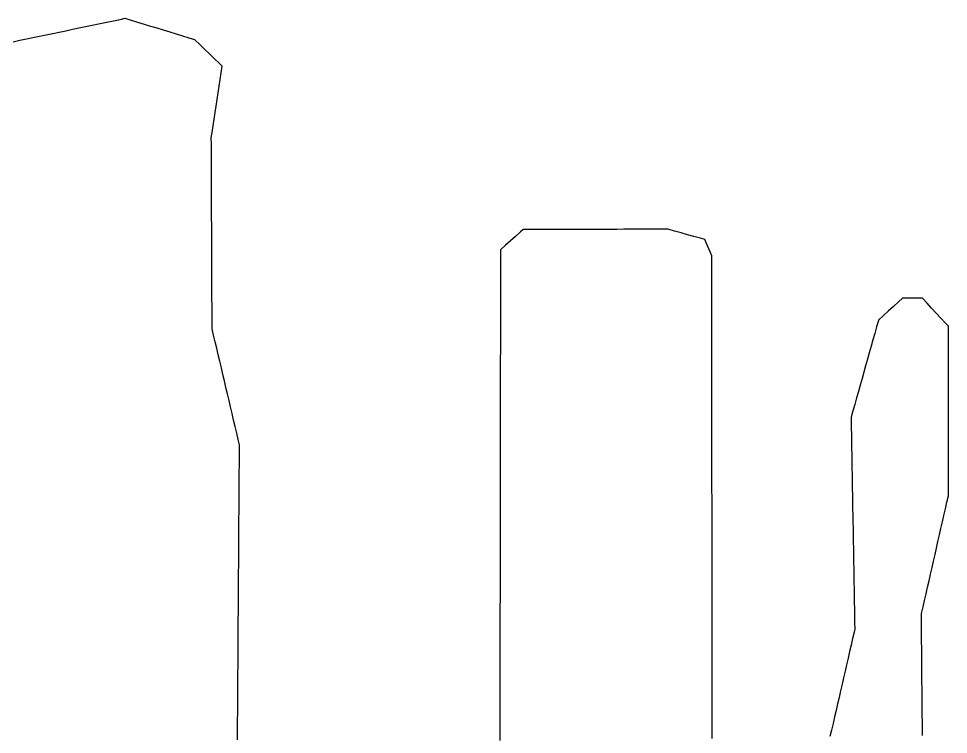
# Model space of a CAD drawing. Header units: millimetres. Extents: x 257 to 2289, y 96 to 1983.
# Drawn here: x 1135 to 1273.5, y 1787.3 to 1894.1 of the extents above; entities that cross this region are included whole.
import ezdxf

# ---------------------------------------------------------------- set-up
doc = ezdxf.new("R2010")
doc.units = ezdxf.units.MM
doc.layers.add('ALL_ISLANDS', color=7, linetype='Continuous')
doc.layers.add('OUTLINE_ISLAND_01', color=7, linetype='Continuous')

msp = doc.modelspace()

# ---------------------------------------------------------------- linework, layer by layer
at = {"layer": 'ALL_ISLANDS'}
for points in [[(1167.5878, 1786.4949), (1167.5945, 1787.4949), (1167.6012, 1788.4949), (1167.6079, 1789.4949), (1167.6146, 1790.4948), (1167.6213, 1791.4948), (1167.6281, 1792.4948), (1167.6348, 1793.4948), (1167.6415, 1794.4947), (1167.6482, 1795.4947), (1167.6549, 1796.4947), (1167.6616, 1797.4947), (1167.6683, 1798.4947), (1167.675, 1799.4946), (1167.6818, 1800.4946), (1167.6885, 1801.4946), (1167.6952, 1802.4946), (1167.7019, 1803.4945), (1167.7086, 1804.4945), (1167.7153, 1805.4945), (1167.722, 1806.4945), (1167.7288, 1807.4945), (1167.7355, 1808.4944), (1167.7422, 1809.4944), (1167.7489, 1810.4944), (1167.7556, 1811.4944), (1167.7623, 1812.4943), (1167.769, 1813.4943), (1167.7757, 1814.4943), (1167.7825, 1815.4943), (1167.7892, 1816.4943), (1167.7959, 1817.4942), (1167.8026, 1818.4942), (1167.8093, 1819.4942), (1167.816, 1820.4942), (1167.8227, 1821.4941), (1167.8294, 1822.4941), (1167.8362, 1823.4941), (1167.8429, 1824.4941), (1167.8496, 1825.494), (1167.8563, 1826.494), (1167.863, 1827.494), (1167.8697, 1828.494), (1167.8764, 1829.494), (1167.8831, 1830.4939), (1167.6984, 1831.2785), (1167.4693, 1832.2519), (1167.2401, 1833.2253), (1167.0109, 1834.1987), (1166.7818, 1835.1721), (1166.5526, 1836.1455), (1166.3234, 1837.1189), (1166.0943, 1838.0923), (1165.8651, 1839.0656), (1165.6359, 1840.039), (1165.4067, 1841.0124), (1165.1776, 1841.9858), (1164.9484, 1842.9592), (1164.7192, 1843.9326), (1164.4901, 1844.906), (1164.2609, 1845.8794), (1164.0317, 1846.8527), (1163.8026, 1847.8261), (1163.8006, 1848.314), (1163.7965, 1849.314), (1163.7924, 1850.314), (1163.7883, 1851.314), (1163.7842, 1852.314), (1163.7802, 1853.314), (1163.7761, 1854.314), (1163.772, 1855.314), (1163.7679, 1856.314), (1163.7638, 1857.314), (1163.7597, 1858.314), (1163.7556, 1859.3139), (1163.7515, 1860.3139), (1163.7475, 1861.3139), (1163.7434, 1862.3139), (1163.7393, 1863.3139), (1163.7352, 1864.3139), (1163.7311, 1865.3139), (1163.727, 1866.3139), (1163.7229, 1867.3139), (1163.7189, 1868.3139), (1163.7148, 1869.3139), (1163.7107, 1870.3139), (1163.7066, 1871.3138), (1163.7025, 1872.3138), (1163.6984, 1873.3138), (1163.6943, 1874.3138), (1163.6903, 1875.3138), (1163.6862, 1876.3138), (1163.8026, 1877.0755), (1163.9538, 1878.064), (1164.1049, 1879.0525), (1164.2561, 1880.041), (1164.4072, 1881.0295), (1164.5583, 1882.018), (1164.7095, 1883.0066), (1164.8606, 1883.9951), (1165.0118, 1884.9836), (1165.1629, 1885.9721), (1165.3141, 1886.9606), (1164.838, 1887.4228), (1164.1206, 1888.1194), (1163.4031, 1888.816), (1162.6857, 1889.5126), (1161.9682, 1890.2092), (1161.2508, 1890.9059), (1160.4074, 1891.1619), (1159.4505, 1891.4523), (1158.4936, 1891.7428), (1157.5367, 1892.0333), (1156.5798, 1892.3237), (1155.6229, 1892.6142), (1154.6661, 1892.9047), (1153.7092, 1893.1951), (1152.7523, 1893.4856), (1151.7954, 1893.7761), (1150.8385, 1894.0665), (1150.8077, 1894.0601), (1149.8289, 1893.8548), (1148.8502, 1893.6495), (1147.8715, 1893.4443), (1146.8928, 1893.239), (1145.9141, 1893.0337), (1144.9354, 1892.8285), (1143.9567, 1892.6232), (1142.978, 1892.4179), (1141.9993, 1892.2127), (1141.0206, 1892.0074), (1140.0419, 1891.8021), (1139.0632, 1891.5969), (1138.0845, 1891.3916), (1137.1058, 1891.1863), (1136.1271, 1890.9811), (1135.1484, 1890.7758), (1134.1696, 1890.5705)], [(1238.3517, 1786.7043), (1238.3505, 1787.7043), (1238.3493, 1788.7043), (1238.3481, 1789.7043), (1238.3469, 1790.7043), (1238.3456, 1791.7043), (1238.3444, 1792.7043), (1238.3432, 1793.7043), (1238.342, 1794.7043), (1238.3407, 1795.7043), (1238.3395, 1796.7043), (1238.3383, 1797.7043), (1238.3371, 1798.7043), (1238.3358, 1799.7043), (1238.3346, 1800.7043), (1238.3334, 1801.7043), (1238.3322, 1802.7043), (1238.331, 1803.7043), (1238.3297, 1804.7043), (1238.3285, 1805.7043), (1238.3273, 1806.7043), (1238.3261, 1807.7042), (1238.3248, 1808.7042), (1238.3236, 1809.7042), (1238.3224, 1810.7042), (1238.3212, 1811.7042), (1238.3199, 1812.7042), (1238.3187, 1813.7042), (1238.3175, 1814.7042), (1238.3163, 1815.7042), (1238.3151, 1816.7042), (1238.3138, 1817.7042), (1238.3126, 1818.7042), (1238.3114, 1819.7042), (1238.3102, 1820.7042), (1238.3089, 1821.7042), (1238.3077, 1822.7042), (1238.3065, 1823.7042), (1238.3053, 1824.7042), (1238.3041, 1825.7042), (1238.3028, 1826.7042), (1238.3016, 1827.7042), (1238.3004, 1828.7042), (1238.2992, 1829.7042), (1238.2979, 1830.7042), (1238.2967, 1831.7042), (1238.2955, 1832.7042), (1238.2943, 1833.7042), (1238.293, 1834.7042), (1238.2918, 1835.7042), (1238.2906, 1836.7042), (1238.2894, 1837.7042), (1238.2882, 1838.7042), (1238.2869, 1839.7042), (1238.2857, 1840.7042), (1238.2845, 1841.7042), (1238.2833, 1842.7042), (1238.282, 1843.7042), (1238.2808, 1844.7042), (1238.2796, 1845.7042), (1238.2784, 1846.7042), (1238.2771, 1847.7042), (1238.2759, 1848.7042), (1238.2747, 1849.7042), (1238.2735, 1850.7042), (1238.2723, 1851.7042), (1238.271, 1852.7042), (1238.2698, 1853.7042), (1238.2686, 1854.7042), (1238.2674, 1855.7042), (1238.2661, 1856.7042), (1238.2649, 1857.7042), (1238.2637, 1858.7042), (1238.0139, 1859.2822), (1237.6172, 1860.2001), (1237.2205, 1861.1181), (1236.5811, 1861.2988), (1235.6188, 1861.5708), (1234.6565, 1861.8428), (1233.6942, 1862.1147), (1232.7319, 1862.3867), (1231.7695, 1862.6587), (1231.178, 1862.6572), (1230.178, 1862.6546), (1229.178, 1862.652), (1228.178, 1862.6494), (1227.178, 1862.6468), (1226.178, 1862.6443), (1225.178, 1862.6417), (1224.178, 1862.6391), (1223.178, 1862.6365), (1222.178, 1862.6339), (1221.178, 1862.6314), (1220.178, 1862.6288), (1219.178, 1862.6262), (1218.178, 1862.6236), (1217.178, 1862.621), (1216.1781, 1862.6185), (1215.1781, 1862.6159), (1214.1781, 1862.6133), (1213.1781, 1862.6107), (1212.1781, 1862.6081), (1211.1781, 1862.6056), (1210.1781, 1862.603), (1209.7804, 1862.2519), (1209.0307, 1861.5901), (1208.2811, 1860.9283), (1207.5314, 1860.2665), (1206.7817, 1859.6046), (1206.7814, 1859.4056), (1206.7801, 1858.4056), (1206.7787, 1857.4056), (1206.7774, 1856.4056), (1206.776, 1855.4056), (1206.7747, 1854.4056), (1206.7733, 1853.4056), (1206.7719, 1852.4056), (1206.7706, 1851.4056), (1206.7692, 1850.4056), (1206.7679, 1849.4056), (1206.7665, 1848.4056), (1206.7651, 1847.4056), (1206.7638, 1846.4056), (1206.7624, 1845.4056), (1206.7611, 1844.4056), (1206.7597, 1843.4056), (1206.7584, 1842.4056), (1206.757, 1841.4056), (1206.7556, 1840.4056), (1206.7543, 1839.4056), (1206.7529, 1838.4056), (1206.7516, 1837.4056), (1206.7502, 1836.4056), (1206.7488, 1835.4056), (1206.7475, 1834.4056), (1206.7461, 1833.4056), (1206.7448, 1832.4056), (1206.7434, 1831.4056), (1206.742, 1830.4056), (1206.7407, 1829.4056), (1206.7393, 1828.4056), (1206.738, 1827.4056), (1206.7366, 1826.4056), (1206.7353, 1825.4056), (1206.7339, 1824.4056), (1206.7325, 1823.4056), (1206.7312, 1822.4056), (1206.7298, 1821.4056), (1206.7285, 1820.4057), (1206.7271, 1819.4057), (1206.7257, 1818.4057), (1206.7244, 1817.4057), (1206.723, 1816.4057), (1206.7217, 1815.4057), (1206.7203, 1814.4057), (1206.7189, 1813.4057), (1206.7176, 1812.4057), (1206.7162, 1811.4057), (1206.7149, 1810.4057), (1206.7135, 1809.4057), (1206.7122, 1808.4057), (1206.7108, 1807.4057), (1206.7094, 1806.4057), (1206.7081, 1805.4057), (1206.7067, 1804.4057), (1206.7054, 1803.4057), (1206.704, 1802.4057), (1206.7026, 1801.4057), (1206.7013, 1800.4057), (1206.6999, 1799.4057), (1206.6986, 1798.4057), (1206.6972, 1797.4057), (1206.6959, 1796.4057), (1206.6945, 1795.4057), (1206.6931, 1794.4057), (1206.6918, 1793.4057), (1206.6904, 1792.4057), (1206.6891, 1791.4057), (1206.6877, 1790.4057), (1206.6863, 1789.4057), (1206.685, 1788.4057), (1206.6836, 1787.4057), (1206.6823, 1786.4057)], [(1269.6759, 1787.1824), (1269.6668, 1788.1824), (1269.6578, 1789.1824), (1269.6487, 1790.1823), (1269.6396, 1791.1823), (1269.6306, 1792.1822), (1269.6215, 1793.1822), (1269.6124, 1794.1821), (1269.6034, 1795.1821), (1269.5943, 1796.1821), (1269.5852, 1797.182), (1269.5762, 1798.182), (1269.5671, 1799.1819), (1269.558, 1800.1819), (1269.549, 1801.1819), (1269.5399, 1802.1818), (1269.5308, 1803.1818), (1269.5218, 1804.1817), (1269.5127, 1805.1817), (1269.5537, 1805.3624), (1269.7753, 1806.3375), (1269.9968, 1807.3127), (1270.2184, 1808.2878), (1270.4399, 1809.263), (1270.6614, 1810.2381), (1270.883, 1811.2133), (1271.1045, 1812.1884), (1271.326, 1813.1636), (1271.5476, 1814.1387), (1271.7691, 1815.1139), (1271.9906, 1816.089), (1272.2122, 1817.0642), (1272.4337, 1818.0393), (1272.6553, 1819.0145), (1272.8768, 1819.9896), (1273.0983, 1820.9648), (1273.3199, 1821.9399), (1273.5414, 1822.9151), (1273.5414, 1823.1788), (1273.5412, 1824.1788), (1273.541, 1825.1788), (1273.5408, 1826.1788), (1273.5406, 1827.1788), (1273.5404, 1828.1788), (1273.5402, 1829.1788), (1273.54, 1830.1788), (1273.5399, 1831.1788), (1273.5397, 1832.1788), (1273.5395, 1833.1788), (1273.5393, 1834.1788), (1273.5391, 1835.1788), (1273.5389, 1836.1788), (1273.5387, 1837.1788), (1273.5385, 1838.1788), (1273.5384, 1839.1788), (1273.5382, 1840.1788), (1273.538, 1841.1788), (1273.5378, 1842.1788), (1273.5376, 1843.1788), (1273.5374, 1844.1788), (1273.5372, 1845.1788), (1273.537, 1846.1788), (1273.5369, 1847.1788), (1273.5367, 1848.1788), (1273.0706, 1848.6826), (1272.3916, 1849.4168), (1271.7126, 1850.1509), (1271.0336, 1850.885), (1270.3546, 1851.6192), (1269.6756, 1852.3533), (1268.679, 1852.3541), (1267.679, 1852.3549), (1266.679, 1852.3557), (1266.0863, 1851.8141), (1265.348, 1851.1396), (1264.6097, 1850.4651), (1263.8715, 1849.7905), (1263.1332, 1849.116), (1263.1127, 1849.0434), (1262.8408, 1848.0811), (1262.5689, 1847.1188), (1262.297, 1846.1564), (1262.0251, 1845.1941), (1261.7533, 1844.2318), (1261.4814, 1843.2694), (1261.2095, 1842.3071), (1260.9376, 1841.3448), (1260.6657, 1840.3824), (1260.3938, 1839.4201), (1260.122, 1838.4578), (1259.8501, 1837.4954), (1259.5782, 1836.5331), (1259.3063, 1835.5708), (1259.0344, 1834.6085), (1259.0447, 1834.0172), (1259.0622, 1833.0173), (1259.0796, 1832.0175), (1259.0971, 1831.0176), (1259.1145, 1830.0178), (1259.132, 1829.0179), (1259.1494, 1828.0181), (1259.1669, 1827.0182), (1259.1843, 1826.0184), (1259.2018, 1825.0185), (1259.2192, 1824.0187), (1259.2366, 1823.0188), (1259.2541, 1822.019), (1259.2715, 1821.0191), (1259.289, 1820.0193), (1259.3064, 1819.0194), (1259.3239, 1818.0196), (1259.3413, 1817.0197), (1259.3588, 1816.0199), (1259.3762, 1815.02), (1259.3936, 1814.0202), (1259.4111, 1813.0203), (1259.4285, 1812.0205), (1259.446, 1811.0207), (1259.4634, 1810.0208), (1259.4809, 1809.021), (1259.4983, 1808.0211), (1259.5158, 1807.0213), (1259.5332, 1806.0214), (1259.5507, 1805.0216), (1259.5681, 1804.0217), (1259.5855, 1803.0219), (1259.4852, 1802.5861), (1259.2607, 1801.6116), (1259.0363, 1800.6371), (1258.8118, 1799.6626), (1258.5873, 1798.6881), (1258.3629, 1797.7136), (1258.1384, 1796.7392), (1257.914, 1795.7647), (1257.6895, 1794.7902), (1257.4651, 1793.8157), (1257.2406, 1792.8412), (1257.0162, 1791.8667), (1256.7917, 1790.8922), (1256.5673, 1789.9178), (1256.3428, 1788.9433), (1256.1184, 1787.9688), (1255.8939, 1786.9943)]]:
    msp.add_lwpolyline(points, dxfattribs=at)
at = {"layer": 'OUTLINE_ISLAND_01'}
for points in [[(1167.5878, 1786.4949), (1167.5945, 1787.4949), (1167.6012, 1788.4949), (1167.6079, 1789.4949), (1167.6146, 1790.4948), (1167.6213, 1791.4948), (1167.6281, 1792.4948), (1167.6348, 1793.4948), (1167.6415, 1794.4947), (1167.6482, 1795.4947), (1167.6549, 1796.4947), (1167.6616, 1797.4947), (1167.6683, 1798.4947), (1167.675, 1799.4946), (1167.6818, 1800.4946), (1167.6885, 1801.4946), (1167.6952, 1802.4946), (1167.7019, 1803.4945), (1167.7086, 1804.4945), (1167.7153, 1805.4945), (1167.722, 1806.4945), (1167.7288, 1807.4945), (1167.7355, 1808.4944), (1167.7422, 1809.4944), (1167.7489, 1810.4944), (1167.7556, 1811.4944), (1167.7623, 1812.4943), (1167.769, 1813.4943), (1167.7757, 1814.4943), (1167.7825, 1815.4943), (1167.7892, 1816.4943), (1167.7959, 1817.4942), (1167.8026, 1818.4942), (1167.8093, 1819.4942), (1167.816, 1820.4942), (1167.8227, 1821.4941), (1167.8294, 1822.4941), (1167.8362, 1823.4941), (1167.8429, 1824.4941), (1167.8496, 1825.494), (1167.8563, 1826.494), (1167.863, 1827.494), (1167.8697, 1828.494), (1167.8764, 1829.494), (1167.8831, 1830.4939), (1167.6984, 1831.2785), (1167.4693, 1832.2519), (1167.2401, 1833.2253), (1167.0109, 1834.1987), (1166.7818, 1835.1721), (1166.5526, 1836.1455), (1166.3234, 1837.1189), (1166.0943, 1838.0923), (1165.8651, 1839.0656), (1165.6359, 1840.039), (1165.4067, 1841.0124), (1165.1776, 1841.9858), (1164.9484, 1842.9592), (1164.7192, 1843.9326), (1164.4901, 1844.906), (1164.2609, 1845.8794), (1164.0317, 1846.8527), (1163.8026, 1847.8261), (1163.8006, 1848.314), (1163.7965, 1849.314), (1163.7924, 1850.314), (1163.7883, 1851.314), (1163.7842, 1852.314), (1163.7802, 1853.314), (1163.7761, 1854.314), (1163.772, 1855.314), (1163.7679, 1856.314), (1163.7638, 1857.314), (1163.7597, 1858.314), (1163.7556, 1859.3139), (1163.7515, 1860.3139), (1163.7475, 1861.3139), (1163.7434, 1862.3139), (1163.7393, 1863.3139), (1163.7352, 1864.3139), (1163.7311, 1865.3139), (1163.727, 1866.3139), (1163.7229, 1867.3139), (1163.7189, 1868.3139), (1163.7148, 1869.3139), (1163.7107, 1870.3139), (1163.7066, 1871.3138), (1163.7025, 1872.3138), (1163.6984, 1873.3138), (1163.6943, 1874.3138), (1163.6903, 1875.3138), (1163.6862, 1876.3138), (1163.8026, 1877.0755), (1163.9538, 1878.064), (1164.1049, 1879.0525), (1164.2561, 1880.041), (1164.4072, 1881.0295), (1164.5583, 1882.018), (1164.7095, 1883.0066), (1164.8606, 1883.9951), (1165.0118, 1884.9836), (1165.1629, 1885.9721), (1165.3141, 1886.9606), (1164.838, 1887.4228), (1164.1206, 1888.1194), (1163.4031, 1888.816), (1162.6857, 1889.5126), (1161.9682, 1890.2092), (1161.2508, 1890.9059), (1160.4074, 1891.1619), (1159.4505, 1891.4523), (1158.4936, 1891.7428), (1157.5367, 1892.0333), (1156.5798, 1892.3237), (1155.6229, 1892.6142), (1154.6661, 1892.9047), (1153.7092, 1893.1951), (1152.7523, 1893.4856), (1151.7954, 1893.7761), (1150.8385, 1894.0665), (1150.8077, 1894.0601), (1149.8289, 1893.8548), (1148.8502, 1893.6495), (1147.8715, 1893.4443), (1146.8928, 1893.239), (1145.9141, 1893.0337), (1144.9354, 1892.8285), (1143.9567, 1892.6232), (1142.978, 1892.4179), (1141.9993, 1892.2127), (1141.0206, 1892.0074), (1140.0419, 1891.8021), (1139.0632, 1891.5969), (1138.0845, 1891.3916), (1137.1058, 1891.1863), (1136.1271, 1890.9811), (1135.1484, 1890.7758), (1134.1696, 1890.5705)], [(1238.3517, 1786.7043), (1238.3505, 1787.7043), (1238.3493, 1788.7043), (1238.3481, 1789.7043), (1238.3469, 1790.7043), (1238.3456, 1791.7043), (1238.3444, 1792.7043), (1238.3432, 1793.7043), (1238.342, 1794.7043), (1238.3407, 1795.7043), (1238.3395, 1796.7043), (1238.3383, 1797.7043), (1238.3371, 1798.7043), (1238.3358, 1799.7043), (1238.3346, 1800.7043), (1238.3334, 1801.7043), (1238.3322, 1802.7043), (1238.331, 1803.7043), (1238.3297, 1804.7043), (1238.3285, 1805.7043), (1238.3273, 1806.7043), (1238.3261, 1807.7042), (1238.3248, 1808.7042), (1238.3236, 1809.7042), (1238.3224, 1810.7042), (1238.3212, 1811.7042), (1238.3199, 1812.7042), (1238.3187, 1813.7042), (1238.3175, 1814.7042), (1238.3163, 1815.7042), (1238.3151, 1816.7042), (1238.3138, 1817.7042), (1238.3126, 1818.7042), (1238.3114, 1819.7042), (1238.3102, 1820.7042), (1238.3089, 1821.7042), (1238.3077, 1822.7042), (1238.3065, 1823.7042), (1238.3053, 1824.7042), (1238.3041, 1825.7042), (1238.3028, 1826.7042), (1238.3016, 1827.7042), (1238.3004, 1828.7042), (1238.2992, 1829.7042), (1238.2979, 1830.7042), (1238.2967, 1831.7042), (1238.2955, 1832.7042), (1238.2943, 1833.7042), (1238.293, 1834.7042), (1238.2918, 1835.7042), (1238.2906, 1836.7042), (1238.2894, 1837.7042), (1238.2882, 1838.7042), (1238.2869, 1839.7042), (1238.2857, 1840.7042), (1238.2845, 1841.7042), (1238.2833, 1842.7042), (1238.282, 1843.7042), (1238.2808, 1844.7042), (1238.2796, 1845.7042), (1238.2784, 1846.7042), (1238.2771, 1847.7042), (1238.2759, 1848.7042), (1238.2747, 1849.7042), (1238.2735, 1850.7042), (1238.2723, 1851.7042), (1238.271, 1852.7042), (1238.2698, 1853.7042), (1238.2686, 1854.7042), (1238.2674, 1855.7042), (1238.2661, 1856.7042), (1238.2649, 1857.7042), (1238.2637, 1858.7042), (1238.0139, 1859.2822), (1237.6172, 1860.2001), (1237.2205, 1861.1181), (1236.5811, 1861.2988), (1235.6188, 1861.5708), (1234.6565, 1861.8428), (1233.6942, 1862.1147), (1232.7319, 1862.3867), (1231.7695, 1862.6587), (1231.178, 1862.6572), (1230.178, 1862.6546), (1229.178, 1862.652), (1228.178, 1862.6494), (1227.178, 1862.6468), (1226.178, 1862.6443), (1225.178, 1862.6417), (1224.178, 1862.6391), (1223.178, 1862.6365), (1222.178, 1862.6339), (1221.178, 1862.6314), (1220.178, 1862.6288), (1219.178, 1862.6262), (1218.178, 1862.6236), (1217.178, 1862.621), (1216.1781, 1862.6185), (1215.1781, 1862.6159), (1214.1781, 1862.6133), (1213.1781, 1862.6107), (1212.1781, 1862.6081), (1211.1781, 1862.6056), (1210.1781, 1862.603), (1209.7804, 1862.2519), (1209.0307, 1861.5901), (1208.2811, 1860.9283), (1207.5314, 1860.2665), (1206.7817, 1859.6046), (1206.7814, 1859.4056), (1206.7801, 1858.4056), (1206.7787, 1857.4056), (1206.7774, 1856.4056), (1206.776, 1855.4056), (1206.7747, 1854.4056), (1206.7733, 1853.4056), (1206.7719, 1852.4056), (1206.7706, 1851.4056), (1206.7692, 1850.4056), (1206.7679, 1849.4056), (1206.7665, 1848.4056), (1206.7651, 1847.4056), (1206.7638, 1846.4056), (1206.7624, 1845.4056), (1206.7611, 1844.4056), (1206.7597, 1843.4056), (1206.7584, 1842.4056), (1206.757, 1841.4056), (1206.7556, 1840.4056), (1206.7543, 1839.4056), (1206.7529, 1838.4056), (1206.7516, 1837.4056), (1206.7502, 1836.4056), (1206.7488, 1835.4056), (1206.7475, 1834.4056), (1206.7461, 1833.4056), (1206.7448, 1832.4056), (1206.7434, 1831.4056), (1206.742, 1830.4056), (1206.7407, 1829.4056), (1206.7393, 1828.4056), (1206.738, 1827.4056), (1206.7366, 1826.4056), (1206.7353, 1825.4056), (1206.7339, 1824.4056), (1206.7325, 1823.4056), (1206.7312, 1822.4056), (1206.7298, 1821.4056), (1206.7285, 1820.4057), (1206.7271, 1819.4057), (1206.7257, 1818.4057), (1206.7244, 1817.4057), (1206.723, 1816.4057), (1206.7217, 1815.4057), (1206.7203, 1814.4057), (1206.7189, 1813.4057), (1206.7176, 1812.4057), (1206.7162, 1811.4057), (1206.7149, 1810.4057), (1206.7135, 1809.4057), (1206.7122, 1808.4057), (1206.7108, 1807.4057), (1206.7094, 1806.4057), (1206.7081, 1805.4057), (1206.7067, 1804.4057), (1206.7054, 1803.4057), (1206.704, 1802.4057), (1206.7026, 1801.4057), (1206.7013, 1800.4057), (1206.6999, 1799.4057), (1206.6986, 1798.4057), (1206.6972, 1797.4057), (1206.6959, 1796.4057), (1206.6945, 1795.4057), (1206.6931, 1794.4057), (1206.6918, 1793.4057), (1206.6904, 1792.4057), (1206.6891, 1791.4057), (1206.6877, 1790.4057), (1206.6863, 1789.4057), (1206.685, 1788.4057), (1206.6836, 1787.4057), (1206.6823, 1786.4057)], [(1269.6759, 1787.1824), (1269.6668, 1788.1824), (1269.6578, 1789.1824), (1269.6487, 1790.1823), (1269.6396, 1791.1823), (1269.6306, 1792.1822), (1269.6215, 1793.1822), (1269.6124, 1794.1821), (1269.6034, 1795.1821), (1269.5943, 1796.1821), (1269.5852, 1797.182), (1269.5762, 1798.182), (1269.5671, 1799.1819), (1269.558, 1800.1819), (1269.549, 1801.1819), (1269.5399, 1802.1818), (1269.5308, 1803.1818), (1269.5218, 1804.1817), (1269.5127, 1805.1817), (1269.5537, 1805.3624), (1269.7753, 1806.3375), (1269.9968, 1807.3127), (1270.2184, 1808.2878), (1270.4399, 1809.263), (1270.6614, 1810.2381), (1270.883, 1811.2133), (1271.1045, 1812.1884), (1271.326, 1813.1636), (1271.5476, 1814.1387), (1271.7691, 1815.1139), (1271.9906, 1816.089), (1272.2122, 1817.0642), (1272.4337, 1818.0393), (1272.6553, 1819.0145), (1272.8768, 1819.9896), (1273.0983, 1820.9648), (1273.3199, 1821.9399), (1273.5414, 1822.9151), (1273.5414, 1823.1788), (1273.5412, 1824.1788), (1273.541, 1825.1788), (1273.5408, 1826.1788), (1273.5406, 1827.1788), (1273.5404, 1828.1788), (1273.5402, 1829.1788), (1273.54, 1830.1788), (1273.5399, 1831.1788), (1273.5397, 1832.1788), (1273.5395, 1833.1788), (1273.5393, 1834.1788), (1273.5391, 1835.1788), (1273.5389, 1836.1788), (1273.5387, 1837.1788), (1273.5385, 1838.1788), (1273.5384, 1839.1788), (1273.5382, 1840.1788), (1273.538, 1841.1788), (1273.5378, 1842.1788), (1273.5376, 1843.1788), (1273.5374, 1844.1788), (1273.5372, 1845.1788), (1273.537, 1846.1788), (1273.5369, 1847.1788), (1273.5367, 1848.1788), (1273.0706, 1848.6826), (1272.3916, 1849.4168), (1271.7126, 1850.1509), (1271.0336, 1850.885), (1270.3546, 1851.6192), (1269.6756, 1852.3533), (1268.679, 1852.3541), (1267.679, 1852.3549), (1266.679, 1852.3557), (1266.0863, 1851.8141), (1265.348, 1851.1396), (1264.6097, 1850.4651), (1263.8715, 1849.7905), (1263.1332, 1849.116), (1263.1127, 1849.0434), (1262.8408, 1848.0811), (1262.5689, 1847.1188), (1262.297, 1846.1564), (1262.0251, 1845.1941), (1261.7533, 1844.2318), (1261.4814, 1843.2694), (1261.2095, 1842.3071), (1260.9376, 1841.3448), (1260.6657, 1840.3824), (1260.3938, 1839.4201), (1260.122, 1838.4578), (1259.8501, 1837.4954), (1259.5782, 1836.5331), (1259.3063, 1835.5708), (1259.0344, 1834.6085), (1259.0447, 1834.0172), (1259.0622, 1833.0173), (1259.0796, 1832.0175), (1259.0971, 1831.0176), (1259.1145, 1830.0178), (1259.132, 1829.0179), (1259.1494, 1828.0181), (1259.1669, 1827.0182), (1259.1843, 1826.0184), (1259.2018, 1825.0185), (1259.2192, 1824.0187), (1259.2366, 1823.0188), (1259.2541, 1822.019), (1259.2715, 1821.0191), (1259.289, 1820.0193), (1259.3064, 1819.0194), (1259.3239, 1818.0196), (1259.3413, 1817.0197), (1259.3588, 1816.0199), (1259.3762, 1815.02), (1259.3936, 1814.0202), (1259.4111, 1813.0203), (1259.4285, 1812.0205), (1259.446, 1811.0207), (1259.4634, 1810.0208), (1259.4809, 1809.021), (1259.4983, 1808.0211), (1259.5158, 1807.0213), (1259.5332, 1806.0214), (1259.5507, 1805.0216), (1259.5681, 1804.0217), (1259.5855, 1803.0219), (1259.4852, 1802.5861), (1259.2607, 1801.6116), (1259.0363, 1800.6371), (1258.8118, 1799.6626), (1258.5873, 1798.6881), (1258.3629, 1797.7136), (1258.1384, 1796.7392), (1257.914, 1795.7647), (1257.6895, 1794.7902), (1257.4651, 1793.8157), (1257.2406, 1792.8412), (1257.0162, 1791.8667), (1256.7917, 1790.8922), (1256.5673, 1789.9178), (1256.3428, 1788.9433), (1256.1184, 1787.9688), (1255.8939, 1786.9943)]]:
    msp.add_lwpolyline(points, dxfattribs=at)

doc.saveas('drawing.dxf')
